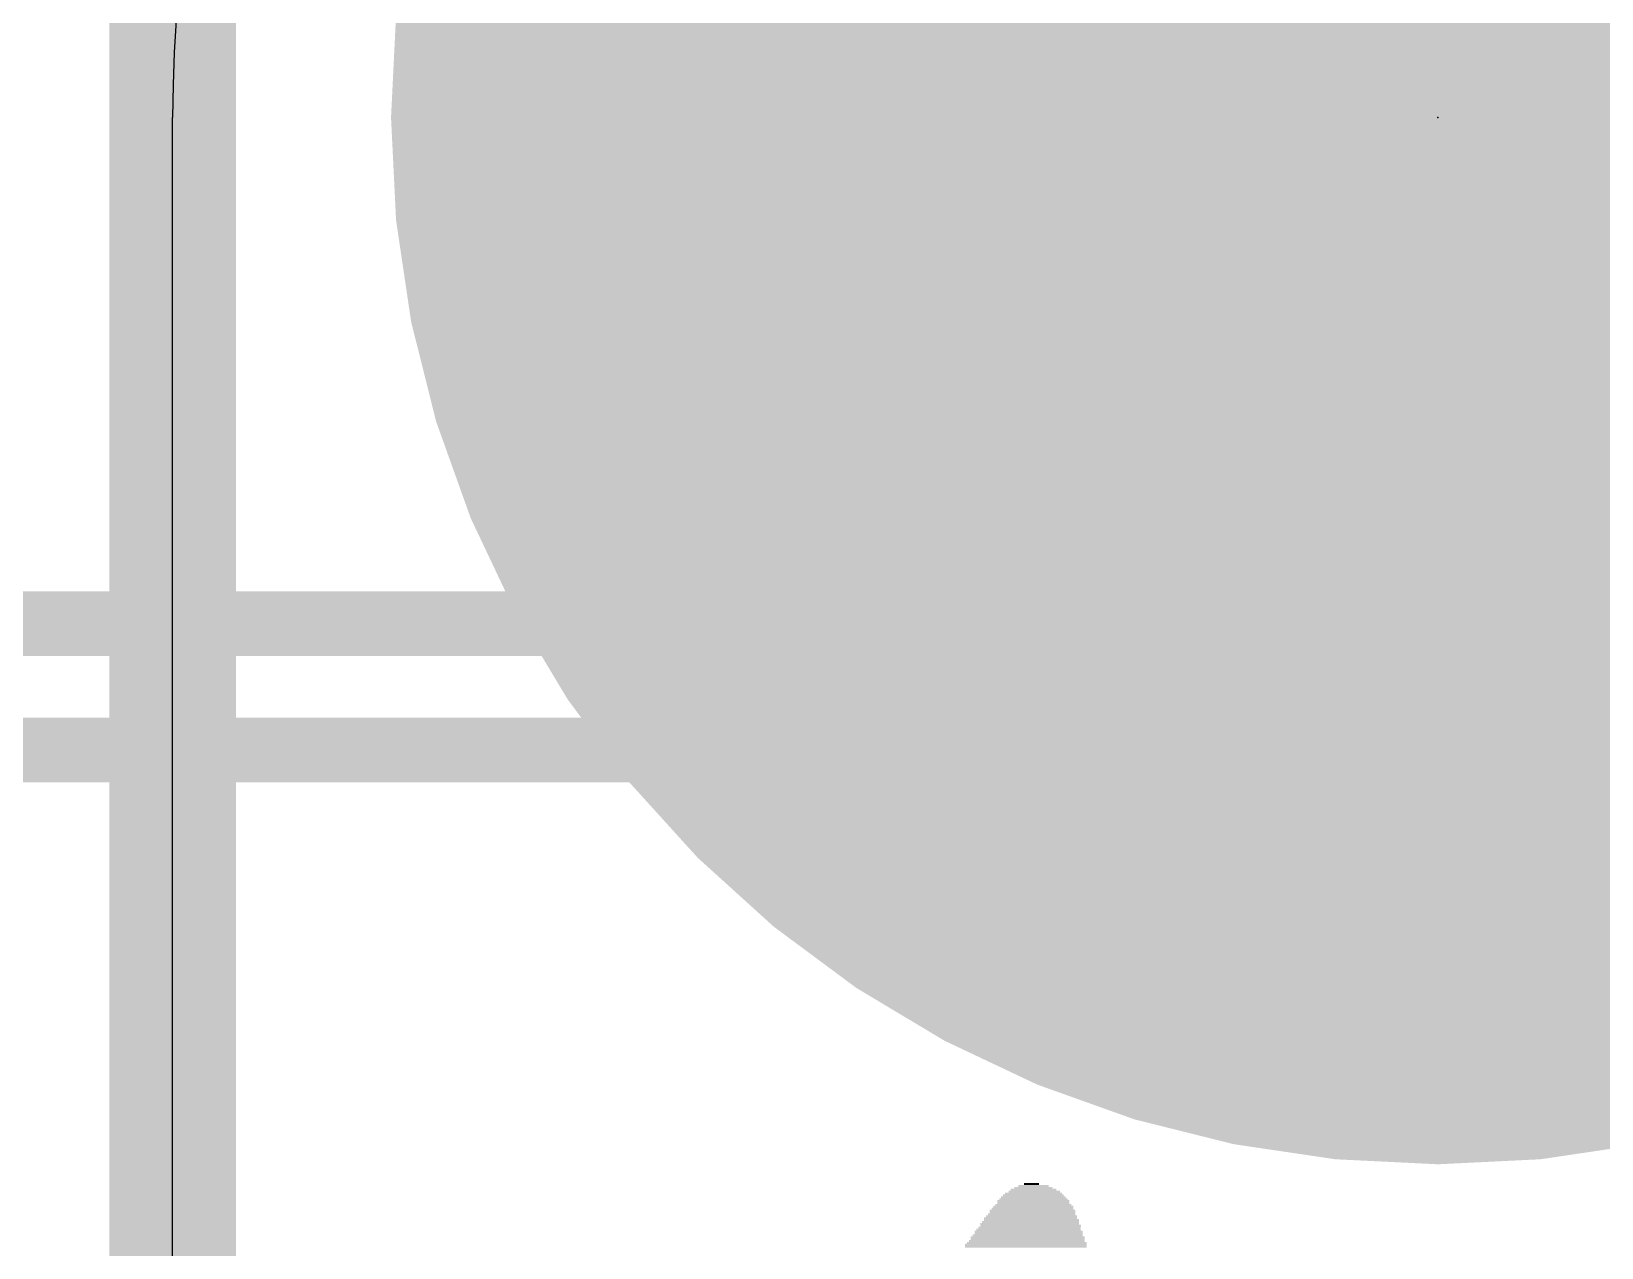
# Model space of a CAD drawing. Extents: x -8.1 to 25.5, y -5.3 to 27.8.
# Drawn here: x -0.284 to 2.869, y 14.241 to 16.683 of the extents above; entities that cross this region are included whole.
import ezdxf

# ---------------------------------------------------------------- set-up
doc = ezdxf.new("R2010")
doc.units = 0
for name, color, linetype in [('1', 12, 'CONTINUOUS'), ('16', 132, 'CONTINUOUS'), ('17', 110, 'CONTINUOUS'), ('20', 53, 'CONTINUOUS'), ('21', 40, 'CONTINUOUS'), ('23', 53, 'CONTINUOUS'), ('39', 12, 'CONTINUOUS'), ('40', 132, 'CONTINUOUS'), ('41', 12, 'CONTINUOUS'), ('42', 132, 'CONTINUOUS'), ('47', 253, 'CONTINUOUS')]:
    doc.layers.add(name, color=color, linetype=linetype)

# ---------------------------------------------------------------- blocks, each defined once
blk = doc.blocks.new('ROUNDP')
at = {"const_width": 0.5}
blk.add_lwpolyline([(0, -0.25, 1), (0, 0.25, 1), (0, -0.25)], format="xyb", dxfattribs=at)
blk = doc.blocks.new('RECT')
blk.add_solid([(-0.5, -0.5), (0.5, -0.5), (-0.5, 0.5), (0.5, 0.5)])

msp = doc.modelspace()

# ---------------------------------------------------------------- linework, layer by layer
at = {"layer": '1', "const_width": 0.254}
msp.add_lwpolyline([(0, 0), (0, 19.05)], dxfattribs=at)
at = {"layer": '16', "const_width": 0.254}
msp.add_lwpolyline([(0, 0), (0, 19.05)], dxfattribs=at)
at = {"layer": '20'}
msp.add_line((0, 2.54), (0, 16.51), dxfattribs=at)
msp.add_arc((2.54, 16.51), 2.54, 90, 180, dxfattribs=at)
at = {"layer": '21', "const_width": 0.2032}
msp.add_lwpolyline([(2.54, 14.51, 1), (2.54, 18.51, 1), (2.54, 14.51)], format="xyb", dxfattribs=at)
at = {"layer": '23'}
msp.add_point((2.54, 16.51), dxfattribs=at)
at = {"layer": '39', "const_width": 2.032}
msp.add_lwpolyline([(2.54, 15.51, 1), (2.54, 17.51, 1), (2.54, 15.51)], format="xyb", dxfattribs=at)
at = {"layer": '40', "const_width": 2.032}
msp.add_lwpolyline([(2.54, 15.51, 1), (2.54, 17.51, 1), (2.54, 15.51)], format="xyb", dxfattribs=at)
at = {"layer": '41', "const_width": 2.032}
msp.add_lwpolyline([(2.54, 15.51, 1), (2.54, 17.51, 1), (2.54, 15.51)], format="xyb", dxfattribs=at)
at = {"layer": '42', "const_width": 2.032}
msp.add_lwpolyline([(2.54, 15.51, 1), (2.54, 17.51, 1), (2.54, 15.51)], format="xyb", dxfattribs=at)
at = {"layer": '47', "const_width": 0.13}
for points in [[(0, 9.906), (0, 27.35)], [(2.54, 16.51), (2.54, 23.413)], [(8.89, 15.494), (-7.665, 15.494)], [(2.54, 15.24), (-3.728, 15.24)]]:
    msp.add_lwpolyline(points, dxfattribs=at)
at = {"layer": '47', "const_width": 0.065}
for points in [[(2.5075, 16.51, 1), (2.5725, 16.51)], [(2.54, 15.2075, 1), (2.54, 15.2725)]]:
    msp.add_lwpolyline(points, format="xyb", dxfattribs=at)

# ---------------------------------------------------------------- block references
at = {"layer": '17', "xscale": 3.516, "yscale": 3.516}
msp.add_blockref('ROUNDP', (2.54, 16.51), dxfattribs=at)
msp.add_blockref('ROUNDP', (2.54, 16.51), dxfattribs=at)
at = {"layer": '21'}
for p, xscale, yscale in [((1.7279, 14.3421), 0.1295, 0.0038), ((1.7279, 14.3459), 0.1219, 0.0038), ((1.7279, 14.3497), 0.1143, 0.0038), ((1.7298, 14.3535), 0.1029, 0.0038), ((1.7279, 14.3574), 0.0915, 0.0039), ((1.7278, 14.3612), 0.0762, 0.0038), ((1.7279, 14.365), 0.0609, 0.0038), ((1.7241, 14.3688), 0.0305, 0.0038), ((1.726, 14.3154), 0.1715, 0.0038), ((1.726, 14.3116), 0.1715, 0.0038), ((1.7259, 14.3193), 0.1638, 0.0039), ((1.7278, 14.3231), 0.16, 0.0038), ((1.7278, 14.3269), 0.1524, 0.0038), ((1.7278, 14.3345), 0.1448, 0.0038), ((1.7278, 14.3307), 0.1448, 0.0038), ((1.7279, 14.3383), 0.1371, 0.0038), ((1.7183, 14.2773), 0.2096, 0.0038), ((1.7202, 14.2812), 0.2058, 0.0039), ((1.7203, 14.2888), 0.1981, 0.0038), ((1.7222, 14.285), 0.2019, 0.0038), ((1.7222, 14.2926), 0.1943, 0.0038), ((1.7222, 14.3002), 0.1867, 0.0038), ((1.7241, 14.2964), 0.1905, 0.0038), ((1.7241, 14.304), 0.1829, 0.0038), ((1.7241, 14.3078), 0.1753, 0.0038), ((1.7126, 14.2469), 0.2438, 0.0038), ((1.7145, 14.2507), 0.24, 0.0038), ((1.7145, 14.2545), 0.2324, 0.0038), ((1.7164, 14.2621), 0.2286, 0.0038), ((1.7164, 14.2583), 0.2286, 0.0038), ((1.7164, 14.2659), 0.221, 0.0038), ((1.7183, 14.2735), 0.2172, 0.0038), ((1.7183, 14.2697), 0.2172, 0.0038), ((1.7126, 14.2431), 0.2438, 0.0039)]:
    msp.add_blockref('RECT', p, dxfattribs=dict(at, xscale=xscale, yscale=yscale))

doc.saveas('drawing.dxf')
